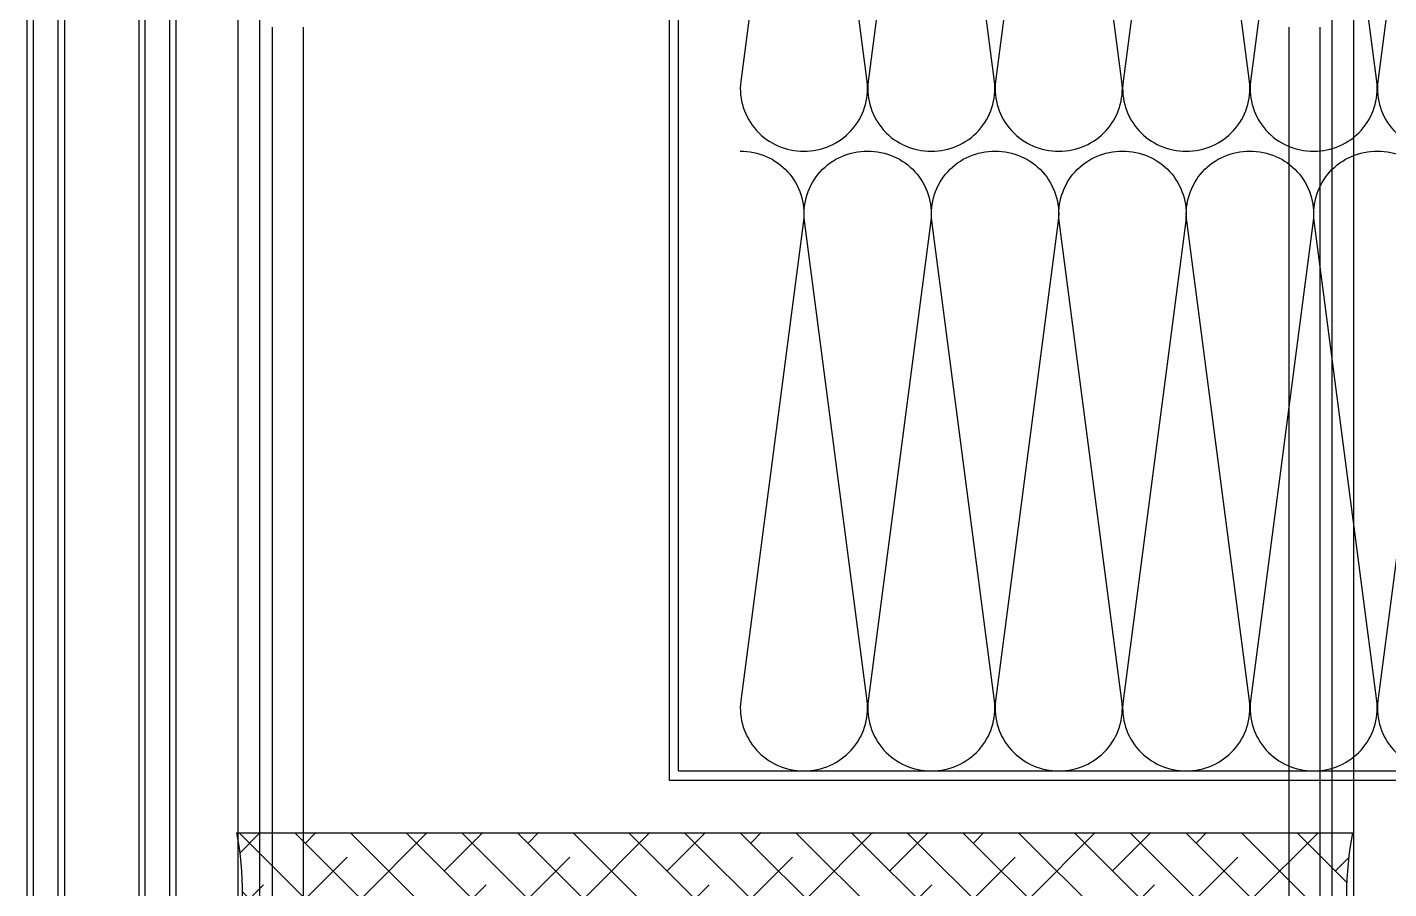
# Model space of a CAD drawing. Extents: x 6843040 to 15500510, y -6507076 to -4940511.
# Drawn here: x 7671529.3 to 7671749, y -6154852.9 to -6154713.9 of the extents above; entities that cross this region are included whole.
import ezdxf

# ---------------------------------------------------------------- set-up
doc = ezdxf.new("R2010")
doc.units = 0
doc.header["$LTSCALE"] = 1000
doc.header["$MEASUREMENT"] = 0
doc.linetypes.add('HIDDEN', pattern=[0.375, 0.25, -0.125])
for name, color, linetype in [('GC', 3, 'Continuous'), ('LT-dim 1', 3, 'Continuous'), ('LT-dim 10', 253, 'Continuous'), ('LT-Fill-密封胶', 113, 'Continuous'), ('LT-中线', 6, 'Continuous'), ('LT-玻璃', 4, 'Continuous'), ('LT-铝板', 31, 'Continuous'), ('XC', 61, 'Continuous')]:
    doc.layers.add(name, color=color, linetype=linetype)

# ---------------------------------------------------------------- blocks, each defined once
blk = doc.blocks.new('*U226')
at = {"layer": 'GC', "color": 8, "linetype": 'HIDDEN', "ltscale": 20}
for p, q in [((35.19215967478931, -1704.30200880987), (35.19215967478931, 1115.959626173861)), ((208.1921596757206, -1704.302008810277), (208.1921596757206, 1115.959626173454))]:
    blk.add_line(p, q, dxfattribs=at)
at = {"layer": 'LT-玻璃', "color": 8}
for p, q in [((-1.307471684452594, -1704.30200880955), (-1.307471684452594, -7.500300125999274)), ((2.692142043921649, -1704.30200880955), (2.692142043921649, -7.500300125999274)), ((16.69215967478931, -1704.30200880955), (16.69215967478931, -7.500317757099765)), ((20.69215967478931, -1704.302008809579), (20.69215967478931, -7.500317757128869))]:
    blk.add_line(p, q, dxfattribs=at)
at = {"layer": 'LT-玻璃', "color": 150}
for points in [[(-2.307857956078351, -1704.30200880955), (-2.307857956078351, -8.500300125999274), (-1.307857956078351, -7.500300125999274), (2.692142043921649, -7.500300125999274), (3.692142043921649, -8.500300125999274), (3.692142043921649, -1704.30200880955)], [(21.69215967478931, -1704.302008809579), (21.69215967478931, -8.500317757128869), (20.69215967478931, -7.500317757128869), (16.69215967478931, -7.500317757099765), (15.69215967478931, -8.500317757099765), (15.69215967478931, -1704.30200880955)]]:
    blk.add_lwpolyline(points, dxfattribs=at)
at = {"layer": 'LT-铝板'}
for p, q in [((31.69215967572063, -1704.302008809811), (31.69215967572063, 1115.959626173919)), ((211.692159676652, -1704.302008809637), (211.692159676652, 1115.959626174094))]:
    blk.add_line(p, q, dxfattribs=at)
blk = doc.blocks.new('LT-BLK-20240603163343', base_point=(-3102913.412890759, 295840.9490596681))
at = {"layer": 'LT-Fill-密封胶'}
h = blk.add_hatch(dxfattribs=at)
h.set_pattern_fill('ANSI38', color=8, scale=2, style=0)
h.set_pattern_definition([(45, (-2772054.24012991, 233924.1443912563), (-4.490128060534576, 4.490128060534577), []), (135, (-2772054.24012991, 233924.1443912563), (-13.47038418160373, 4.490128060534578), [15.875, -9.525])])
edge = h.paths.add_edge_path()
edge.add_arc((-3103105.182630866, 295847.9445893168), 53.49325224012031, 349.22577148122093, 370.77422851344784, ccw=False)
edge.add_line((-3103052.632387903, 295837.9445893304), (-3102872.632387904, 295837.9445893395))
edge.add_arc((-3102820.082144962, 295847.944589319), 53.49325221775999, 169.2257714843428, 190.7742285157185, ccw=False)
edge.add_line((-3102872.632387904, 295857.9445892984), (-3103052.632387902, 295857.9445892984))
at = {"layer": 'GC', "color": 8, "linetype": 'HIDDEN', "ltscale": 50}
for p, q in [((-3103047.382199377, 295987.9445892986), (-3103047.382199377, 295660.9490596829)), ((-3103042.382199377, 295987.9445892986), (-3103042.382199377, 295660.9490596829)), ((-3102883.382199378, 295987.9445892986), (-3102883.382199378, 295660.9490596829)), ((-3102878.382199378, 295987.9445892986), (-3102878.382199378, 295660.9490596829))]:
    blk.add_line(p, q, dxfattribs=at)
at = {"layer": 'LT-Fill-密封胶', "color": 8}
for points in [[(-3103052.632387901, 295857.9445892934, -0.09430092778769975), (-3103052.632387903, 295837.9445893294, 1.164155667562947e-10)], [(-3102872.632387904, 295857.9445892934, 0.09430092778769975), (-3102872.632387902, 295837.9445893294, -1.164155667562947e-10)]]:
    blk.add_lwpolyline(points, format="xyb", dxfattribs=at)
at = {"layer": 'XC', "ltscale": 0.5}
blk.add_line((-3102872.632387904, 295857.9445892934), (-3103052.632387901, 295857.9445893124), dxfattribs=at)

msp = doc.modelspace()

# ---------------------------------------------------------------- linework, layer by layer
at = {"layer": 'LT-dim 1', "extrusion": (0, 1.224646799147353e-16, -1)}
for points, elevation in [([(-7671654.538661809, -6154645.149593628), (-7671644.424683806, -6154722.629633628, -0.451718), (-7671654.620555143, -6154733.889633628, -0.451718), (-7671664.816439637, -6154722.629633628), (-7671654.702448477, -6154645.149593628, 0.451718)], -7.60722201819427e-10), ([(-7671675.094217463, -6154645.149593628), (-7671664.980239459, -6154722.629633628, -0.451718), (-7671675.176110798, -6154733.889633628, -0.451718), (-7671685.37199529, -6154722.629633628), (-7671675.25800413, -6154645.149593628, 0.451718)], -7.60722201819427e-10), ([(-7671695.649773116, -6154645.149593628), (-7671685.535795112, -6154722.629633628, -0.451718), (-7671695.73166645, -6154733.889633628, -0.451718), (-7671705.927550943, -6154722.629633628), (-7671695.813559783, -6154645.149593628, 0.451718)], -7.60722201819427e-10), ([(-7671716.205328771, -6154645.149593628), (-7671706.091350767, -6154722.629633628, -0.451718), (-7671716.287222103, -6154733.889633628, -0.451718), (-7671726.483106597, -6154722.629633628), (-7671716.369115437, -6154645.149593628, 0.451718)], -7.60722201819427e-10), ([(-7671736.760884424, -6154645.149593628), (-7671726.64690642, -6154722.629633628, -0.451718), (-7671736.842777756, -6154733.889633628, -0.451718), (-7671747.03866225, -6154722.629633628), (-7671736.924671092, -6154645.149593628, 0.451718)], -7.60722201819427e-10), ([(-7671757.316440077, -6154645.149593628), (-7671747.202462074, -6154722.629633628, -0.451718), (-7671757.398333411, -6154733.889633628, -0.451718)], -7.60722201819427e-10), ([(-7671644.342777316, -6154733.889633628, 0.451718), (-7671654.538661809, -6154745.149593628), (-7671644.424683806, -6154822.629633628, -0.451718), (-7671654.620555143, -6154833.889633628, -0.451718), (-7671664.816439637, -6154822.629633628), (-7671654.702448477, -6154745.149593628, 0.451718), (-7671664.898332969, -6154733.889633628, 0.451718), (-7671675.094217463, -6154745.149593628), (-7671664.980239459, -6154822.629633628, -0.451718), (-7671675.176110798, -6154833.889633628, -0.451718), (-7671685.37199529, -6154822.629633628), (-7671675.25800413, -6154745.149593628, 0.451718), (-7671685.453888624, -6154733.889633628, 0.451718), (-7671695.649773116, -6154745.149593628), (-7671685.535795112, -6154822.629633628, -0.451718), (-7671695.73166645, -6154833.889633628, -0.451718), (-7671705.927550943, -6154822.629633628), (-7671695.813559783, -6154745.149593628, 0.451718), (-7671706.009444277, -6154733.889633628, 0.451718), (-7671716.205328771, -6154745.149593628), (-7671706.091350767, -6154822.629633628, -0.451718), (-7671716.287222103, -6154833.889633628, -0.451718), (-7671726.483106597, -6154822.629633628), (-7671716.369115437, -6154745.149593628, 0.451718), (-7671726.564999931, -6154733.889633628, 0.451718), (-7671736.760884424, -6154745.149593628), (-7671726.64690642, -6154822.629633628, -0.451718), (-7671736.842777756, -6154833.889633628, -0.451718), (-7671747.03866225, -6154822.629633628), (-7671736.924671092, -6154745.149593628, 0.451718), (-7671747.120555584, -6154733.889633628, 0.451718), (-7671757.316440077, -6154745.149593628), (-7671747.202462074, -6154822.629633628, -0.451718), (-7671757.398333411, -6154833.889633628, -0.451718)], -7.607222018194269e-10)]:
    msp.add_lwpolyline(points, format="xyb", dxfattribs=dict(at, elevation=elevation))
at = {"layer": 'LT-中线'}
for p, q in [((7671634.372519064, -6154833.889315847), (7671829.342778199, -6154833.889315847)), ((7671632.872519064, -6154835.414049993), (7671829.342778199, -6154835.414049993))]:
    msp.add_line(p, q, dxfattribs=at)
msp.add_lwpolyline([(7671634.372519064, -6154833.914049994), (7671634.372519064, -6154668.889295444), (7671616.24305099, -6154668.889295444), (7671616.24305099, -6154670.389295444), (7671632.872519064, -6154670.389295444), (7671632.872519064, -6154835.414049993)], dxfattribs=at)

# ---------------------------------------------------------------- block references
msp.add_blockref('*U226', (7671531.650636154, -6154633.889315872))
at = {"layer": 'LT-dim 10', "xscale": -1}
msp.add_blockref('LT-BLK-20240603163343', (7671603.873487213, -6154860.884845505), dxfattribs=at)

doc.saveas('drawing.dxf')
